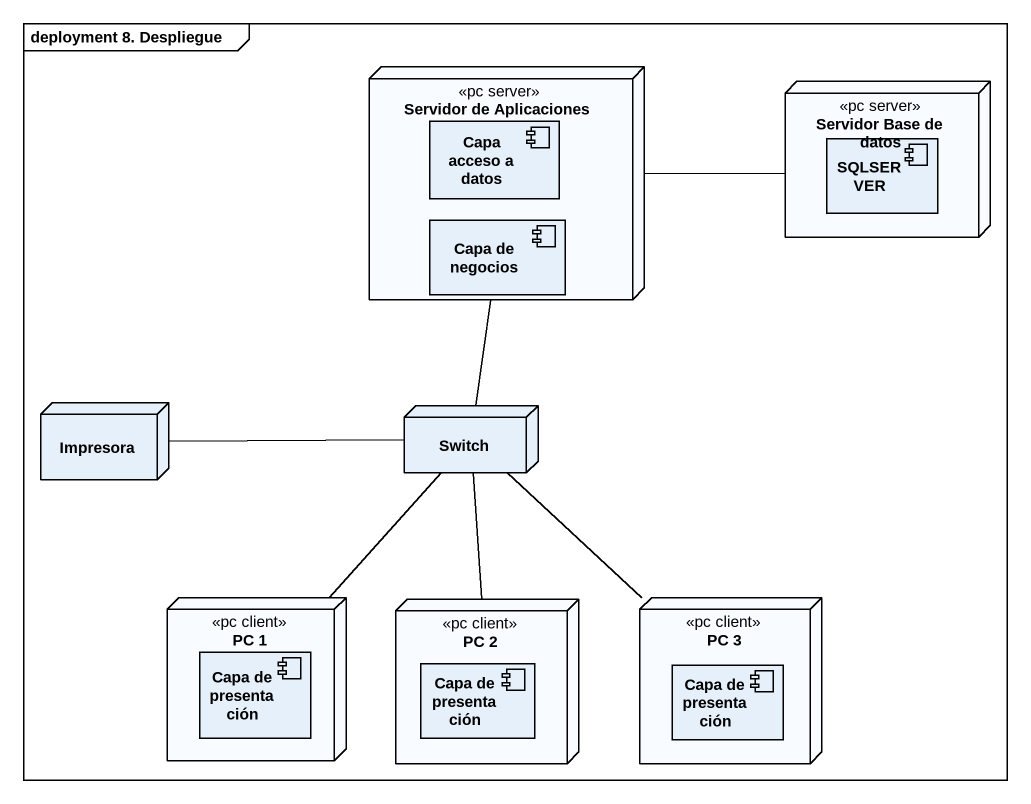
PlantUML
@startuml
mainframe deployment 8. Despliegue
node "Servidor de Aplicaciones" as Servidor_de_Aplicaciones <<pc server>> {
  component "Capa acceso a datos" as Capa_acceso_a_datos
  component "Capa de negocios" as Capa_de_negocios
}
node "Servidor Base de datos" as Servidor_Base_de_datos <<pc server>> {
  component SQLSERVER
}
node Impresora
node Switch
node "PC 1" as PC_1 <<pc client>> {
  component "Capa de presentación" as Capa_de_presentación
}
node "PC 2" as PC_2 <<pc client>> {
  component "Capa de presentación" as Capa_de_presentación_2
}
node "PC 3" as PC_3 <<pc client>> {
  component "Capa de presentación" as Capa_de_presentación_3
}
Servidor_de_Aplicaciones -right- Servidor_Base_de_datos
Impresora -right- Switch
Switch -up- Servidor_de_Aplicaciones
PC_1 -up- Switch
PC_2 -up- Switch
PC_3 -up- Switch
@enduml
